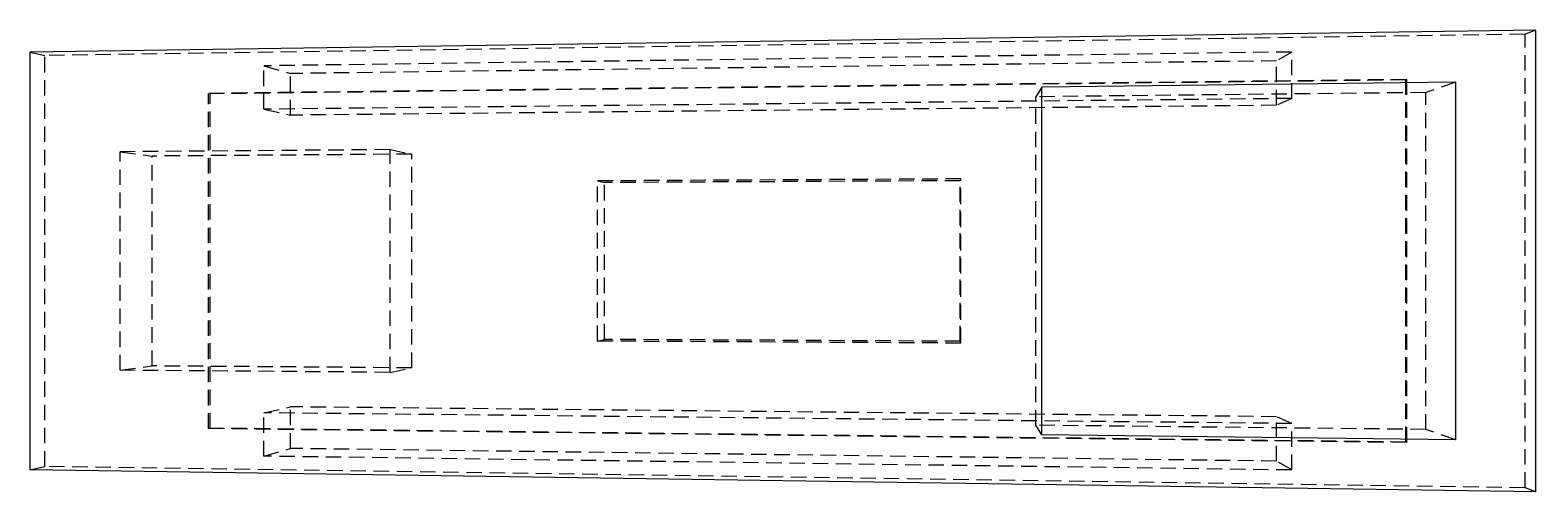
# Model space of a CAD drawing. Header units: millimetres. Extents: x -294 to 325, y -95 to 95.
import ezdxf

# ---------------------------------------------------------------- set-up
doc = ezdxf.new("R2010")
doc.units = ezdxf.units.MM
doc.linetypes.add('HIDDEN', pattern=[9.525, 6.35, -3.175])
doc.layers.add('hidden', color=7, linetype='HIDDEN')
doc.layers.add('visible', color=7, linetype='CONTINUOUS')

msp = doc.modelspace()

# ---------------------------------------------------------------- linework, layer by layer
at = {"layer": 'hidden'}
for p, q in [((320.22, 93.18), (-287.91, 84.44)), ((324.66, 94.88), (320.22, 93.18)), ((320.22, -93.18), (320.22, 93.18)), ((-293.93, 85.84), (-287.91, 84.44)), ((-287.91, -84.44), (-287.91, 84.44)), ((224.35, 85.88), (-197.86, 80.2)), ((218.14, 82.25), (-187, 77.03)), ((224.35, 85.88), (218.14, 82.25)), ((218.14, 63.97), (218.14, 82.25)), ((224.35, 66.79), (224.35, 85.88)), ((271.67, 74.58), (-220.65, 68.88)), ((271.21, 74.4), (-219.99, 68.72)), ((-197.86, 80.2), (-187, 77.03)), ((-197.86, 62.38), (-197.86, 80.2)), ((-187, 59.92), (-187, 77.03)), ((271.67, 74.58), (271.21, 74.4)), ((271.21, -74.4), (271.21, 74.4)), ((271.67, -74.58), (271.67, 74.58)), ((-220.65, 68.88), (-219.99, 68.72)), ((-220.65, -68.88), (-220.65, 68.88)), ((-219.99, -68.72), (-219.99, 68.72)), ((121.68, 71.49), (119.19, 67.51)), ((279.49, 69.23), (119.19, 67.51)), ((291.74, 73.42), (279.49, 69.23)), ((279.49, -69.23), (279.49, 69.23)), ((224.35, 66.79), (-197.86, 62.38)), ((-197.86, 62.38), (-187, 59.92)), ((218.14, 63.97), (-187, 59.92)), ((119.19, -67.51), (119.19, 67.51)), ((224.35, 66.79), (218.14, 63.97)), ((-146.07, 45.75), (-256.97, 44.9)), ((-256.97, 44.9), (-243.75, 43.13)), ((-256.97, -44.9), (-256.97, 44.9)), ((-137.08, 43.9), (-243.75, 43.13)), ((-146.07, 45.75), (-137.08, 43.9)), ((-146.07, -45.75), (-146.07, 45.75)), ((-137.08, -43.9), (-137.08, 43.9)), ((-243.75, -43.13), (-243.75, 43.13)), ((88.43, 33.73), (-60.91, 32.92)), ((-60.91, 32.92), (-58.03, 32.23)), ((-60.91, -32.92), (-60.91, 32.92)), ((88.19, 33), (-58.03, 32.23)), ((-58.03, -32.23), (-58.03, 32.23)), ((88.43, 33.73), (88.19, 33)), ((88.19, -33), (88.19, 33)), ((88.43, -33.73), (88.43, 33.73)), ((-60.91, -32.92), (-58.03, -32.23)), ((88.43, -33.73), (-60.91, -32.92)), ((88.19, -33), (-58.03, -32.23)), ((88.43, -33.73), (88.19, -33)), ((-256.97, -44.9), (-243.75, -43.13)), ((-137.08, -43.9), (-243.75, -43.13)), ((-146.07, -45.75), (-256.97, -44.9)), ((-146.07, -45.75), (-137.08, -43.9)), ((-197.86, -62.38), (-187, -59.92)), ((-187, -77.03), (-187, -59.92)), ((218.14, -63.97), (-187, -59.92)), ((-197.86, -80.2), (-197.86, -62.38)), ((224.35, -66.79), (-197.86, -62.38)), ((121.68, -71.49), (119.19, -67.51)), ((279.49, -69.23), (119.19, -67.51)), ((218.14, -82.25), (218.14, -63.97)), ((224.35, -66.79), (218.14, -63.97)), ((224.35, -85.88), (224.35, -66.79)), ((-220.65, -68.88), (-219.99, -68.72)), ((271.67, -74.58), (-220.65, -68.88)), ((271.21, -74.4), (-219.99, -68.72)), ((291.74, -73.42), (279.49, -69.23)), ((-197.86, -80.2), (-187, -77.03)), ((224.35, -85.88), (-197.86, -80.2)), ((218.14, -82.25), (-187, -77.03)), ((271.67, -74.58), (271.21, -74.4)), ((-293.93, -85.84), (-287.91, -84.44)), ((320.22, -93.18), (-287.91, -84.44)), ((224.35, -85.88), (218.14, -82.25)), ((324.66, -94.88), (320.22, -93.18))]:
    msp.add_line(p, q, dxfattribs=at)
at = {"layer": 'visible'}
for p, q in [((324.66, 94.88), (-293.93, 85.84)), ((324.66, -94.88), (324.66, 94.88)), ((-293.93, -85.84), (-293.93, 85.84)), ((291.74, 73.42), (121.68, 71.49)), ((121.68, -71.49), (121.68, 71.49)), ((291.74, -73.42), (291.74, 73.42)), ((291.74, -73.42), (121.68, -71.49)), ((324.66, -94.88), (-293.93, -85.84))]:
    msp.add_line(p, q, dxfattribs=at)

doc.saveas('drawing.dxf')
